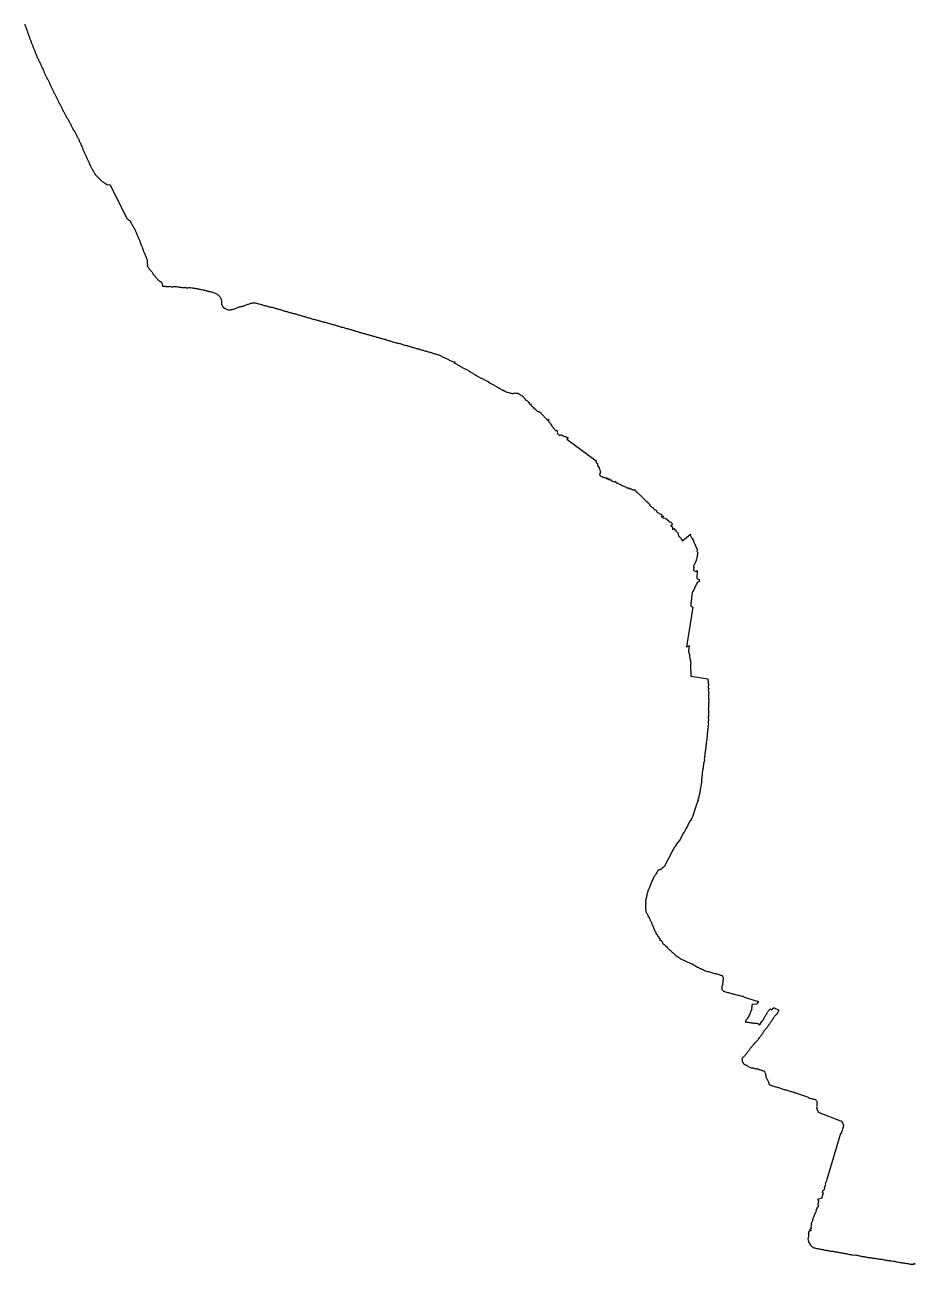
# Model space of a CAD drawing. Extents: x 226235 to 230811, y 317203 to 324386.
# Drawn here: x 229522 to 230811, y 317203 to 318998 of the extents above; entities that cross this region are included whole.
import ezdxf

# ---------------------------------------------------------------- set-up
doc = ezdxf.new("R2010")
doc.units = 0
doc.layers.add('LINE_FEATURE_', color=7, linetype='CONTINUOUS')

msp = doc.modelspace()

# ---------------------------------------------------------------- linework, layer by layer
at = {"layer": 'LINE_FEATURE_'}
msp.add_lwpolyline([(229521.559122, 318999.224014), (229521.824178, 318998.174258), (229522.103567, 318997.164159), (229522.602459, 318996.100656), (229523.108802, 318995.039755), (229523.450995, 318993.988427), (229523.731433, 318992.997049), (229524.134859, 318991.924078), (229524.489426, 318990.823394), (229525.017899, 318989.739163), (229525.357847, 318988.699032), (229525.621622, 318987.610916), (229525.943511, 318986.513715), (229526.336938, 318985.405139), (229526.840362, 318984.40795), (229527.155835, 318983.382538), (229527.395044, 318982.28324), (229527.68031, 318981.210844), (229528.165004, 318980.115624), (229528.580528, 318979.082327), (229528.994195, 318978.091619), (229529.372568, 318977.035166), (229529.758495, 318975.938553), (229530.232452, 318974.907088), (229530.618373, 318973.803531), (229530.958673, 318972.827579), (229531.389728, 318971.872349), (229531.828233, 318970.837475), (229532.308641, 318969.782328), (229532.63007, 318968.757641), (229533.002309, 318967.740643), (229533.353818, 318966.707894), (229533.727369, 318965.64113), (229534.20866, 318964.670879), (229534.573525, 318963.589997), (229534.976805, 318962.515584), (229535.376316, 318961.500207), (229535.89135, 318960.48959), (229536.266686, 318959.502086), (229536.65705, 318958.401652), (229536.978285, 318957.280782), (229537.334199, 318956.188055), (229537.871338, 318955.128551), (229538.415129, 318954.106468), (229538.787319, 318953.051169), (229539.078393, 318952.01287), (229539.533977, 318950.986211), (229540.115433, 318949.978115), (229540.800142, 318948.93091), (229541.257964, 318947.88178), (229541.518544, 318946.960559), (229541.939378, 318946.043022), (229542.495863, 318945.179752), (229543.091413, 318944.114238), (229543.440673, 318943.29385), (229543.773869, 318942.563599), (229544.089106, 318941.70272), (229544.58834, 318940.85529), (229544.942622, 318940.0789), (229545.255519, 318939.293061), (229545.649294, 318938.547798), (229545.967539, 318937.827259), (229546.257775, 318936.935816), (229546.865558, 318936.084047), (229547.46984, 318935.211581), (229547.818014, 318934.382006), (229547.96674, 318933.536992), (229548.353498, 318932.747178), (229548.819738, 318931.987438), (229549.104475, 318931.120418), (229549.419132, 318930.175219), (229549.802297, 318929.211209), (229550.318759, 318928.340402), (229550.661138, 318927.456815), (229550.833044, 318926.593429), (229551.207514, 318925.704878), (229551.622724, 318924.949092), (229551.937783, 318924.098674), (229552.37702, 318923.265397), (229552.93517, 318922.440809), (229553.344805, 318921.559718), (229553.693891, 318920.635629), (229554.196929, 318919.800936), (229554.771303, 318919.004585), (229555.340875, 318918.10924), (229555.805808, 318917.162198), (229556.194559, 318916.192587), (229556.730068, 318915.352748), (229557.197428, 318914.417061), (229557.550434, 318913.442811), (229558.003103, 318912.538292), (229558.511936, 318911.558644), (229558.867269, 318910.621193), (229559.319446, 318909.627233), (229559.728889, 318908.660515), (229560.339659, 318907.697694), (229560.793656, 318906.783054), (229561.197478, 318905.780184), (229561.618805, 318904.793346), (229562.051832, 318903.899747), (229562.595275, 318902.932357), (229563.002361, 318901.944295), (229563.360517, 318900.907461), (229563.819196, 318899.884343), (229564.42172, 318898.900778), (229565.040033, 318897.974436), (229565.584329, 318896.996832), (229565.991046, 318895.946894), (229566.530293, 318894.967342), (229567.152736, 318894.062372), (229567.646869, 318893.073501), (229568.077039, 318892.028782), (229568.446334, 318890.978864), (229568.936339, 318889.936528), (229569.524794, 318889.020133), (229570.081082, 318888.002338), (229570.447181, 318886.969779), (229570.911597, 318885.909966), (229571.496265, 318884.926259), (229572.073795, 318883.968696), (229572.596593, 318882.955512), (229572.970871, 318881.800456), (229573.529674, 318880.773289), (229574.108836, 318879.761751), (229574.695107, 318878.716683), (229575.153566, 318877.701212), (229575.639213, 318876.644272), (229576.117388, 318875.541234), (229576.701866, 318874.429563), (229577.332981, 318873.393431), (229577.914303, 318872.402612), (229578.384958, 318871.398582), (229578.903971, 318870.365474), (229579.535222, 318869.345774), (229580.182423, 318868.348998), (229580.731374, 318867.323471), (229581.184297, 318866.278661), (229581.569939, 318865.12806), (229582.161721, 318864.03333), (229582.917055, 318863.036097), (229583.652009, 318862.019252), (229584.217918, 318861.005217), (229584.803061, 318859.965648), (229585.394711, 318858.869746), (229585.959052, 318857.714492), (229586.521992, 318856.699747), (229587.236794, 318855.736726), (229587.730751, 318854.725944), (229588.119877, 318853.690678), (229588.485681, 318852.652804), (229589.015856, 318851.59786), (229589.619146, 318850.553322), (229590.221495, 318849.538804), (229590.791045, 318848.529097), (229591.305329, 318847.473304), (229591.801847, 318846.43149), (229592.507426, 318845.441684), (229593.246432, 318844.505385), (229593.790217, 318843.52487), (229594.347902, 318842.466644), (229594.809284, 318841.413832), (229595.253434, 318840.315985), (229595.799185, 318839.325752), (229596.363251, 318838.300746), (229596.832571, 318837.173355), (229597.409605, 318836.075505), (229598.028392, 318835.079368), (229598.627943, 318834.06599), (229599.24372, 318833.067617), (229599.820615, 318832.124722), (229600.186407, 318831.039897), (229600.425882, 318829.996481), (229600.831157, 318828.807588), (229601.518911, 318827.779618), (229602.16995, 318826.635088), (229602.637951, 318825.583634), (229602.977552, 318824.391291), (229603.411331, 318823.268727), (229603.94723, 318822.112483), (229604.51193, 318821.043547), (229605.029811, 318819.943902), (229605.596918, 318818.845906), (229605.78425, 318817.935483), (229606.176334, 318816.858568), (229606.604709, 318815.774996), (229607.124915, 318814.750494), (229607.605293, 318813.649221), (229607.927238, 318812.546603), (229608.408367, 318811.498598), (229609.007631, 318810.515607), (229609.540216, 318809.490981), (229610.028602, 318808.468097), (229610.497614, 318807.456532), (229610.994582, 318806.375693), (229611.403923, 318805.293247), (229611.896846, 318804.272778), (229612.374896, 318803.267277), (229612.809033, 318802.231924), (229613.420929, 318801.266959), (229614.043141, 318800.292581), (229614.387598, 318799.314616), (229614.539751, 318798.338978), (229614.778701, 318797.369891), (229615.171016, 318796.55017), (229615.528987, 318795.970765), (229615.668971, 318795.609239), (229616.20675, 318795.294783), (229616.382745, 318794.539709), (229616.555821, 318793.946109), (229616.879092, 318793.3159), (229617.282422, 318792.541074), (229617.797955, 318791.77592), (229618.296394, 318791.082178), (229618.718608, 318790.207912), (229619.03556, 318789.358022), (229619.445667, 318788.616438), (229619.793811, 318787.969402), (229620.161304, 318787.237285), (229620.710318, 318786.589718), (229621.21037, 318785.845649), (229621.514132, 318785.013012), (229621.945581, 318784.219112), (229622.457078, 318783.447742), (229622.65789, 318782.800463), (229623.002876, 318782.149825), (229623.445881, 318781.719094), (229623.703684, 318781.188317), (229624.059637, 318780.796684), (229624.466706, 318780.315926), (229631.0606, 318773.601168), (229631.696011, 318773.09401), (229632.339001, 318772.620088), (229632.999563, 318772.048725), (229633.784766, 318771.474828), (229634.621796, 318770.856942), (229635.299837, 318770.239788), (229635.92029, 318769.708625), (229636.729565, 318769.211391), (229637.595813, 318768.730994), (229638.40143, 318768.224483), (229639.130447, 318767.700462), (229639.821444, 318767.255515), (229640.597148, 318766.897827), (229641.093309, 318766.487245), (229644.797937, 318766.945878), (229669.995078, 318717.234893), (229670.868138, 318716.533263), (229671.589573, 318715.878601), (229672.411513, 318715.156238), (229674.035264, 318714.283862), (229674.532146, 318713.288614), (229674.791952, 318712.312744), (229675.378754, 318711.364512), (229675.720945, 318710.458373), (229676.481748, 318709.381357), (229677.074691, 318708.343373), (229677.655601, 318707.301117), (229678.478233, 318706.213323), (229679.083226, 318705.177811), (229679.715981, 318704.045145), (229680.268979, 318702.891481), (229680.719978, 318701.704415), (229681.217918, 318700.607936), (229681.762364, 318699.473393), (229682.319916, 318698.375119), (229682.858646, 318697.309505), (229683.325664, 318696.216477), (229683.685422, 318694.990555), (229684.098275, 318693.77298), (229684.598845, 318692.614338), (229685.132296, 318691.473176), (229685.676064, 318690.323927), (229686.25042, 318689.11657), (229686.809821, 318687.973607), (229687.449513, 318686.867635), (229687.931722, 318685.722119), (229688.31028, 318684.532457), (229688.731874, 318683.363689), (229689.334121, 318682.218344), (229689.312459, 318680.872379), (229690.244632, 318679.912884), (229690.27279, 318678.471343), (229691.075969, 318677.490137), (229691.618912, 318676.37852), (229691.923647, 318675.137775), (229692.248683, 318673.904288), (229692.802786, 318672.800832), (229692.925461, 318671.424592), (229693.457302, 318670.266865), (229694.043276, 318669.18053), (229694.607396, 318668.017142), (229695.255691, 318666.937928), (229695.601741, 318665.788236), (229695.988069, 318664.570816), (229696.367773, 318663.408092), (229696.836346, 318662.239909), (229697.375286, 318661.081833), (229697.809892, 318659.913387), (229698.201479, 318658.822021), (229698.614682, 318657.714931), (229698.985359, 318656.747343), (229699.221799, 318655.745975), (229698.861591, 318654.857127), (229698.535876, 318654.044012), (229698.722914, 318652.811249), (229698.897198, 318652.042871), (229699.223804, 318651.008026), (229699.190707, 318650.002346), (229698.820326, 318648.892448), (229699.289459, 318647.954159), (229700.01719, 318647.195771), (229700.571602, 318646.350474), (229701.154916, 318645.396883), (229701.762811, 318644.504893), (229702.623113, 318644.015959), (229703.318696, 318643.37837), (229703.607428, 318642.508745), (229704.178191, 318641.692619), (229704.810625, 318641.035674), (229705.728027, 318640.467262), (229706.187436, 318639.73503), (229706.475106, 318638.97811), (229706.758411, 318638.34599), (229706.752562, 318637.727236), (229707.386219, 318637.158013), (229707.936551, 318636.612741), (229708.427751, 318635.80238), (229709.000346, 318635.06498), (229709.670904, 318634.490262), (229710.203502, 318633.839339), (229710.735246, 318633.209139), (229711.377456, 318632.626057), (229711.927249, 318631.798385), (229712.501186, 318631.053461), (229713.282601, 318630.528223), (229713.889527, 318629.810683), (229714.381427, 318629.052908), (229715.181195, 318628.4498), (229715.834882, 318627.983404), (229716.337409, 318627.44019), (229716.830902, 318627.004246), (229717.078188, 318626.858128), (229717.510216, 318626.470519), (229718.10601, 318626.426926), (229718.34712, 318625.951199), (229718.790643, 318625.818641), (229718.815613, 318625.783812), (229719.183992, 318625.409651), (229719.679116, 318625.094665), (229719.731074, 318624.851952), (229719.792165, 318624.891069), (229719.779047, 318624.91307), (229719.798486, 318624.918606), (229719.924542, 318624.933456), (229719.854912, 318624.914642), (229719.922924, 318624.929013), (229719.857983, 318625.009751), (229719.871833, 318625.010252), (229720.908072, 318619.6167), (229721.705965, 318619.414014), (229722.647469, 318619.588119), (229723.645992, 318619.727537), (229724.620149, 318619.486811), (229725.584874, 318619.099981), (229726.550152, 318619.151092), (229727.606414, 318619.433394), (229728.548931, 318619.071834), (229729.491374, 318619.136567), (229730.462251, 318619.219503), (229731.478751, 318619.505284), (229732.507631, 318619.256595), (229733.492944, 318618.893061), (229734.568771, 318618.790295), (229735.59622, 318618.666751), (229736.475037, 318618.933676), (229737.39944, 318619.093095), (229737.966587, 318618.971398), (229738.725696, 318619.201142), (229739.668946, 318619.331351), (229740.719201, 318619.124479), (229741.620683, 318618.70693), (229742.737356, 318619.158921), (229743.814543, 318618.792745), (229744.690693, 318618.221722), (229745.773907, 318618.174071), (229746.863526, 318618.064503), (229747.956134, 318618.049127), (229749.070278, 318617.988469), (229750.153938, 318617.759917), (229751.185697, 318617.686243), (229752.223082, 318617.72154), (229753.295257, 318617.841276), (229754.471661, 318618.011492), (229755.529644, 318617.343811), (229756.653135, 318617.322731), (229757.824101, 318617.398673), (229759.028753, 318617.607949), (229760.223327, 318617.530285), (229761.169472, 318617.073808), (229762.401565, 318617.638617), (229763.650018, 318617.276615), (229764.715338, 318617.154292), (229765.81455, 318616.903668), (229766.915808, 318616.675846), (229768.099507, 318616.988221), (229769.177027, 318616.460355), (229770.312152, 318616.294046), (229771.421526, 318616.393394), (229772.448293, 318615.765794), (229773.429042, 318615.289371), (229774.511707, 318615.291042), (229775.637501, 318615.163864), (229776.613549, 318614.650696), (229777.650596, 318614.570409), (229778.775105, 318614.671496), (229779.877132, 318614.242576), (229780.809681, 318613.754618), (229781.921007, 318613.883143), (229783.068017, 318613.571274), (229784.211732, 318613.442056), (229785.28618, 318612.957132), (229786.368182, 318612.605454), (229787.471761, 318612.394578), (229788.529417, 318612.045976), (229789.703137, 318611.7653), (229790.914242, 318611.48938), (229792.103306, 318611.306922), (229793.321869, 318611.056026), (229794.481443, 318610.54622), (229795.744952, 318610.201645), (229797.01622, 318609.690857), (229798.152228, 318609.113642), (229799.226688, 318608.48897), (229800.312342, 318607.870003), (229801.221102, 318607.017946), (229802.191807, 318606.523837), (229802.9936, 318605.620994), (229803.729792, 318604.730363), (229804.384638, 318603.750257), (229804.998645, 318602.708722), (229805.486615, 318601.629), (229805.896841, 318600.542854), (229806.308822, 318599.421693), (229806.517487, 318598.29639), (229806.615097, 318597.115162), (229806.516616, 318595.915587), (229806.373444, 318594.813431), (229806.401921, 318593.661628), (229806.787613, 318592.616011), (229807.42834, 318591.59863), (229808.137041, 318589.656777), (229808.855499, 318588.685348), (229809.38041, 318588.728778), (229810.380406, 318588.197303), (229811.532417, 318587.508815), (229812.630861, 318587.036269), (229813.702656, 318586.513551), (229814.783759, 318585.98537), (229815.877824, 318585.602753), (229817.052352, 318585.382796), (229818.235783, 318585.353672), (229819.375536, 318585.54856), (229820.622479, 318585.800527), (229821.785611, 318586.004179), (229822.96446, 318586.17197), (229824.148752, 318586.55505), (229825.247602, 318587.018398), (229826.386876, 318587.467138), (229827.530668, 318587.863653), (229828.69836, 318588.265093), (229829.872639, 318588.655223), (229830.989933, 318589.175292), (229832.133909, 318589.556392), (229833.276361, 318589.935305), (229834.454667, 318590.158721), (229835.62103, 318590.445308), (229836.802118, 318590.80924), (229837.900494, 318591.1338), (229839.029492, 318591.302609), (229840.174043, 318591.567128), (229841.249189, 318592.02932), (229842.342425, 318592.531796), (229843.420339, 318592.99378), (229844.472281, 318593.366044), (229845.621207, 318593.714675), (229846.750576, 318594.078993), (229847.87994, 318594.44512), (229849.070035, 318594.922016), (229850.228872, 318595.257399), (229851.455974, 318595.463792), (229852.662911, 318595.563199), (229853.926983, 318595.504014), (229855.153903, 318595.326108), (229856.38426, 318595.071083), (229857.569479, 318594.860901), (229858.747818, 318594.591912), (229859.917944, 318594.224304), (229861.055211, 318593.868694), (229862.268928, 318593.555604), (229863.481614, 318593.294713), (229864.669031, 318592.978686), (229865.835543, 318592.662709), (229866.960077, 318592.290325), (229868.118391, 318591.883732), (229869.282711, 318591.508704), (229870.441134, 318591.208611), (229871.628144, 318590.986309), (229872.793793, 318590.747599), (229873.963522, 318590.360993), (229875.174187, 318589.960824), (229876.397544, 318589.699917), (229877.611997, 318589.481202), (229878.723051, 318589.303238), (229879.914637, 318589.017148), (229881.051376, 318588.738833), (229882.268091, 318588.356246), (229883.491479, 318588.045743), (229884.618621, 318587.667923), (229885.783361, 318587.302358), (229886.958873, 318587.01513), (229888.194425, 318586.841699), (229889.431094, 318586.538609), (229890.706665, 318586.106355), (229891.940953, 318585.775692), (229893.16826, 318585.483831), (229894.374457, 318585.109356), (229895.433862, 318584.496332), (229896.544838, 318584.012163), (229897.835348, 318583.59547), (229899.048782, 318583.449413), (229900.255804, 318583.215832), (229901.41409, 318582.868152), (229902.525758, 318582.460828), (229903.713702, 318582.128304), (229904.870404, 318581.748232), (229905.992842, 318581.365307), (229907.149866, 318581.092289), (229908.245283, 318580.771561), (229909.331745, 318580.510436), (229910.470067, 318580.268023), (229911.549493, 318579.967943), (229912.704914, 318579.694261), (229913.858644, 318579.38378), (229915.059828, 318579.021817), (229916.208613, 318578.666373), (229917.40165, 318578.254859), (229918.580401, 318577.967661), (229919.85176, 318577.664881), (229921.103159, 318577.369164), (229922.297233, 318576.911975), (229923.435658, 318576.526819), (229924.597197, 318576.166492), (229925.78594, 318575.92572), (229926.986213, 318575.610486), (229928.131508, 318575.212881), (229929.250499, 318574.871888), (229930.449844, 318574.506426), (229931.620501, 318574.138151), (229932.805503, 318573.834661), (229934.025167, 318573.626587), (229935.206365, 318573.301514), (229936.33706, 318572.88094), (229937.45203, 318572.476189), (229938.632105, 318572.096561), (229939.781824, 318571.676215), (229941.000378, 318571.432736), (229942.227978, 318571.219941), (229943.448727, 318570.986142), (229944.60339, 318570.657698), (229945.732401, 318570.260493), (229946.888109, 318569.874006), (229948.053065, 318569.611907), (229949.262838, 318569.393703), (229950.486171, 318569.082268), (229951.645313, 318568.631669), (229952.821548, 318568.231908), (229954.035378, 318567.819633), (229955.225274, 318567.684841), (229956.464272, 318567.535134), (229957.660975, 318567.173258), (229958.790528, 318566.715363), (229959.963245, 318566.368416), (229961.146757, 318566.114159), (229962.361298, 318565.815064), (229963.497047, 318565.455589), (229964.589061, 318565.035457), (229965.746023, 318564.576976), (229966.977845, 318564.191922), (229968.198376, 318563.923601), (229969.420907, 318563.785812), (229970.637348, 318563.580335), (229971.81927, 318563.181396), (229972.9397, 318562.752932), (229974.116047, 318562.401262), (229975.315562, 318562.050054), (229976.459891, 318561.758712), (229977.633781, 318561.414378), (229978.776465, 318560.963771), (229979.920987, 318560.492604), (229981.128441, 318560.234892), (229982.340668, 318560.059274), (229983.518773, 318559.728631), (229984.681714, 318559.415579), (229985.808251, 318559.030616), (229986.90489, 318558.560575), (229988.085818, 318558.30437), (229989.327899, 318558.205559), (229990.549143, 318557.956498), (229991.768966, 318557.601626), (229992.880463, 318557.119115), (229994.054152, 318556.658748), (229995.272753, 318556.313323), (229996.505846, 318556.017013), (229997.657297, 318555.677235), (229998.808314, 318555.321429), (229999.923615, 318554.866521), (230001.017723, 318554.413433), (230002.182263, 318554.053308), (230003.391828, 318553.876745), (230004.606556, 318553.616255), (230005.784426, 318553.190015), (230006.94109, 318552.777673), (230008.191859, 318552.461722), (230009.424041, 318552.106792), (230010.606505, 318551.801092), (230011.805469, 318551.544033), (230012.979053, 318551.17617), (230014.146278, 318550.834028), (230015.306322, 318550.428514), (230016.546938, 318550.050594), (230017.768268, 318549.785145), (230018.928864, 318549.483639), (230020.098021, 318549.139326), (230021.306248, 318548.794819), (230022.550606, 318548.409392), (230023.799237, 318548.037913), (230025.009402, 318547.720088), (230026.244821, 318547.444061), (230027.454638, 318547.163362), (230028.632516, 318546.760447), (230029.76082, 318546.287072), (230030.975059, 318545.861708), (230032.215979, 318545.569114), (230033.463728, 318545.251554), (230034.674442, 318544.875797), (230035.860331, 318544.467108), (230037.048856, 318544.12971), (230038.277664, 318543.865285), (230039.571092, 318543.589717), (230040.746598, 318543.246117), (230041.97307, 318542.960055), (230043.228849, 318542.669307), (230044.456081, 318542.108245), (230045.680803, 318541.701248), (230046.936386, 318541.390068), (230048.165269, 318541.040009), (230049.383, 318540.709999), (230050.577218, 318540.321379), (230051.738721, 318539.963521), (230052.92544, 318539.55682), (230054.11876, 318539.11539), (230055.387633, 318538.76381), (230056.674546, 318538.482322), (230057.940443, 318538.193142), (230059.150114, 318537.817988), (230060.320179, 318537.445343), (230061.599553, 318537.164286), (230062.847591, 318536.863926), (230064.097614, 318536.587872), (230065.335505, 318536.412728), (230066.573198, 318536.040108), (230067.789004, 318535.660401), (230068.9945, 318535.238205), (230070.172504, 318534.783621), (230071.393511, 318534.405437), (230072.630304, 318534.13606), (230073.8608, 318533.849036), (230075.060714, 318533.553106), (230076.332404, 318533.192092), (230077.503702, 318532.727422), (230078.683374, 318532.319041), (230079.898123, 318532.030795), (230081.109331, 318531.65871), (230082.310898, 318531.293929), (230083.560543, 318530.982102), (230084.768386, 318530.624823), (230085.956995, 318530.207635), (230087.203848, 318529.733849), (230088.410824, 318529.46841), (230089.637939, 318529.373802), (230090.880072, 318529.100112), (230092.048426, 318528.658635), (230093.247331, 318528.234266), (230094.545413, 318527.835635), (230095.761376, 318527.449752), (230096.990679, 318527.116741), (230098.287535, 318526.808432), (230099.530515, 318526.415532), (230100.72311, 318525.957236), (230101.936681, 318525.576996), (230103.196413, 318525.339629), (230104.389294, 318525.125726), (230105.550867, 318524.722358), (230106.695747, 318524.320154), (230107.877498, 318523.965653), (230109.090551, 318523.651976), (230110.301675, 318523.337555), (230111.484322, 318522.968791), (230112.691355, 318522.619017), (230113.892758, 318522.288141), (230115.063936, 318521.860466), (230116.241744, 318521.410049), (230117.443146, 318521.046052), (230118.635465, 318520.765879), (230119.842747, 318520.474062), (230121.001219, 318520.033624), (230122.133653, 318519.572844), (230123.248458, 318519.095667), (230124.299201, 318518.525229), (230125.347357, 318517.965576), (230126.527499, 318517.513251), (230127.701485, 318517.04939), (230128.829473, 318516.546833), (230129.930948, 318515.994764), (230131.021109, 318515.392012), (230132.062852, 318514.907137), (230133.200269, 318514.434674), (230134.263078, 318513.853952), (230135.286003, 318513.215451), (230136.34739, 318512.565814), (230137.524544, 318512.018261), (230138.717944, 318511.54055), (230139.895148, 318511.050367), (230141.006332, 318510.476982), (230142.05658, 318509.849142), (230144.538177, 318510.157901), (230144.000524, 318508.256009), (230145.08214, 318507.657298), (230146.240962, 318507.122006), (230147.315504, 318506.491013), (230148.393378, 318505.782638), (230149.474866, 318505.172592), (230150.414561, 318504.582127), (230151.390701, 318503.982634), (230152.389226, 318503.366885), (230153.582242, 318502.763605), (230154.70327, 318502.128161), (230155.781217, 318501.47844), (230156.805296, 318500.937997), (230158.045203, 318500.463229), (230159.202386, 318500.045829), (230160.347238, 318499.590412), (230161.419786, 318498.992607), (230162.444146, 318498.338008), (230163.507709, 318497.667346), (230164.616432, 318497.024655), (230165.901347, 318496.087095), (230167.127315, 318495.517424), (230168.149138, 318494.815166), (230169.20923, 318494.139423), (230170.303643, 318493.479261), (230171.377227, 318492.849306), (230172.466229, 318492.233539), (230173.475237, 318491.477959), (230174.551314, 318490.852376), (230175.661463, 318490.243295), (230176.61337, 318489.514872), (230177.676808, 318488.892384), (230178.775667, 318488.422823), (230179.87146, 318487.922301), (230180.859623, 318486.986558), (230181.78488, 318486.301038), (230182.768341, 318486.36861), (230183.771075, 318486.033265), (230184.729756, 318485.564712), (230185.608366, 318485.001812), (230186.490527, 318484.456317), (230187.466915, 318483.93147), (230188.545013, 318483.55146), (230189.562236, 318483.176726), (230190.38625, 318482.546991), (230191.127299, 318481.853649), (230192.072481, 318481.235851), (230192.390031, 318481.49708), (230193.474416, 318480.346652), (230194.495436, 318479.939764), (230195.497576, 318479.209133), (230196.484916, 318478.607053), (230197.403626, 318478.127545), (230198.452538, 318477.634958), (230199.489891, 318477.082039), (230200.523737, 318476.545206), (230201.668568, 318476.239441), (230202.735632, 318475.470325), (230203.731119, 318474.80544), (230204.676273, 318474.118603), (230205.55353, 318473.582841), (230206.455107, 318473.181858), (230207.274021, 318472.186234), (230208.228606, 318472.024804), (230209.233954, 318471.789054), (230210.065624, 318470.785869), (230210.925562, 318470.260125), (230211.829963, 318469.979764), (230212.707378, 318469.435738), (230213.403279, 318468.919683), (230214.104213, 318468.657695), (230214.911026, 318469.056622), (230215.112584, 318468.559298), (230214.943567, 318468.319986), (230215.061234, 318468.800848), (230215.091427, 318468.729155), (230215.0377, 318468.741079), (230220.473747, 318465.539082), (230221.457975, 318465.968138), (230222.474162, 318465.531054), (230223.340958, 318465.074787), (230224.220038, 318464.841888), (230225.145708, 318464.83842), (230226.223836, 318464.619783), (230227.294853, 318464.351665), (230228.374463, 318464.013001), (230229.26274, 318464.063514), (230230.288743, 318464.952354), (230231.464019, 318464.74888), (230232.385568, 318464.475917), (230233.493835, 318464.57972), (230234.585078, 318464.430267), (230235.769962, 318464.423249), (230236.816822, 318463.752871), (230237.885439, 318463.4234), (230238.899828, 318462.149014), (230239.964082, 318461.710839), (230241.053469, 318461.421293), (230242.020839, 318460.754889), (230242.891721, 318459.984072), (230243.824734, 318459.503432), (230244.09487, 318458.49948), (230244.780798, 318457.458638), (230245.527713, 318456.88346), (230246.239774, 318456.107421), (230246.884371, 318455.190831), (230247.700522, 318454.497415), (230248.410775, 318453.877729), (230249.368498, 318453.10128), (230250.297427, 318452.448889), (230251.01085, 318451.566311), (230251.806746, 318451.16925), (230252.055405, 318449.640661), (230253.068336, 318448.599937), (230254.228572, 318449.014715), (230254.457851, 318447.539795), (230255.121387, 318446.541579), (230255.836716, 318445.83449), (230256.894383, 318445.328909), (230257.479971, 318444.789443), (230257.790978, 318443.165163), (230259.133495, 318443.249403), (230259.876618, 318442.899697), (230260.331141, 318441.289592), (230261.385712, 318440.794624), (230262.035484, 318440.02489), (230262.858136, 318439.155856), (230263.646486, 318438.398318), (230264.848072, 318437.967541), (230266.14033, 318437.995334), (230267.194464, 318437.365356), (230267.91587, 318437.114535), (230268.530262, 318436.907654), (230268.950316, 318435.923982), (230269.586202, 318434.996258), (230270.289354, 318434.355361), (230270.977775, 318433.599188), (230271.746478, 318432.721377), (230272.418031, 318432.12734), (230273.138704, 318431.284963), (230273.80747, 318430.427836), (230274.674488, 318429.609553), (230275.624817, 318429.049416), (230276.186034, 318428.24151), (230276.861306, 318427.344199), (230277.48192, 318426.344046), (230278.168369, 318425.769555), (230279.736638, 318426.894532), (230279.839508, 318424.505769), (230280.288863, 318423.257225), (230280.944251, 318422.510276), (230281.633957, 318422.084396), (230282.212069, 318421.278386), (230282.956966, 318420.384477), (230283.593535, 318419.007845), (230284.428864, 318418.607588), (230284.962084, 318416.941307), (230285.792658, 318416.098636), (230286.481937, 318415.791582), (230286.948602, 318414.577803), (230287.800652, 318413.913608), (230288.289743, 318412.742984), (230289.042597, 318412.173556), (230289.6369, 318410.988928), (230290.091864, 318410.396057), (230290.883072, 318410.532474), (230291.364922, 318410.406069), (230291.905526, 318410.404216), (230292.301704, 318410.000572), (230292.659566, 318409.154455), (230292.955668, 318408.331047), (230293.127082, 318408.279162), (230292.736417, 318406.968478), (230293.088949, 318406.359051), (230295.202923, 318403.896497), (230296.081891, 318403.885906), (230296.745785, 318403.909037), (230297.687795, 318404.262615), (230298.58021, 318404.176808), (230299.35723, 318403.850357), (230300.037339, 318403.621831), (230300.453921, 318403.167095), (230301.177124, 318402.75851), (230301.999278, 318402.512726), (230302.931471, 318402.055538), (230303.90954, 318401.806188), (230304.977271, 318401.659043), (230305.852443, 318400.703674), (230306.955315, 318400.351655), (230308.210887, 318400.539244), (230306.548788, 318398.013999), (230349.052504, 318366.629674), (230348.887106, 318366.268034), (230349.013571, 318365.193188), (230349.080247, 318364.070178), (230350.038577, 318363.229944), (230350.871716, 318362.580431), (230351.024183, 318361.623544), (230350.931612, 318360.257115), (230351.41984, 318359.02792), (230352.360627, 318358.918237), (230352.488046, 318357.681024), (230353.234708, 318356.844403), (230353.426204, 318356.094928), (230353.763454, 318355.226775), (230353.865337, 318354.466908), (230354.155196, 318353.435951), (230354.62143, 318352.634772), (230354.984149, 318351.813679), (230355.319141, 318350.785829), (230355.026156, 318350.217286), (230355.217397, 318350.268866), (230355.478911, 318350.46816), (230353.611407, 318346.14828), (230354.05488, 318346.421508), (230354.362538, 318345.817463), (230354.796838, 318345.532949), (230355.163462, 318345.067472), (230355.501937, 318344.885934), (230355.715811, 318344.407874), (230356.91821, 318344.1125), (230357.667868, 318343.691996), (230358.446695, 318343.14862), (230359.228998, 318342.682996), (230360.42682, 318343.119111), (230361.359089, 318342.176201), (230362.155009, 318341.736688), (230363.188588, 318342.337801), (230363.798894, 318340.496753), (230365.402189, 318342.061505), (230365.933933, 318339.094302), (230367.365892, 318340.315411), (230368.227028, 318339.117878), (230369.709172, 318339.665265), (230370.560074, 318338.227541), (230371.599609, 318337.72361), (230372.69197, 318336.935188), (230373.908562, 318336.72631), (230375.185749, 318336.374661), (230377.012549, 318337.306153), (230377.2788, 318335.195235), (230378.386751, 318334.332033), (230379.904981, 318334.767702), (230380.804286, 318333.790178), (230381.934345, 318333.407181), (230383.146557, 318332.94537), (230384.418584, 318332.52825), (230385.42585, 318332.003732), (230386.470785, 318331.110416), (230387.681469, 318330.590709), (230388.904907, 318330.081347), (230390.013731, 318329.430079), (230391.268451, 318328.978225), (230392.406347, 318328.687218), (230393.271609, 318327.512666), (230394.798191, 318327.497133), (230395.959152, 318327.291191), (230396.937496, 318326.053606), (230398.597374, 318326.371951), (230399.674895, 318325.966427), (230400.613677, 318324.93164), (230402.04871, 318325.105219), (230403.229022, 318324.178378), (230404.988591, 318324.922295), (230405.570065, 318323.326998), (230406.941412, 318323.122927), (230407.596709, 318322.091659), (230408.048416, 318320.799323), (230409.033733, 318320.083153), (230410.058271, 318319.57338), (230410.889879, 318318.742891), (230411.752068, 318317.951331), (230412.577974, 318317.002143), (230413.54321, 318315.8836), (230414.627306, 318315.58468), (230415.320607, 318314.463487), (230416.152126, 318313.625626), (230416.912229, 318312.430007), (230417.971108, 318311.756069), (230418.665281, 318311.025065), (230419.40158, 318309.970611), (230420.284989, 318309.175165), (230421.116085, 318308.402397), (230421.855024, 318307.227171), (230423.367099, 318307.873716), (230423.815838, 318305.635518), (230424.879822, 318305.002458), (230425.821538, 318304.182158), (230426.802944, 318303.200773), (230426.825404, 318301.978762), (230427.657948, 318301.078157), (230428.651453, 318300.30581), (230429.674341, 318299.473801), (230430.873026, 318298.874604), (230431.693233, 318298.080773), (230432.622764, 318297.276281), (230433.196716, 318296.116617), (230434.680716, 318295.487228), (230435.709922, 318294.940812), (230436.19821, 318293.769843), (230436.988117, 318292.741091), (230438.029208, 318291.985862), (230439.047618, 318291.140477), (230440.228126, 318290.447977), (230441.400815, 318289.742439), (230443.041526, 318289.449975), (230443.595034, 318288.665539), (230444.56872, 318287.719762), (230443.278439, 318285.688431), (230446.813698, 318286.283573), (230445.108004, 318284.290153), (230446.104629, 318283.482249), (230449.161966, 318283.93492), (230449.86696, 318282.828797), (230451.306058, 318282.321305), (230452.119797, 318281.350555), (230455.886004, 318278.236365), (230457.142342, 318277.894561), (230457.721926, 318277.086767), (230458.777049, 318276.335829), (230459.503919, 318275.26857), (230457.190564, 318272.42868), (230458.353963, 318271.677769), (230459.457206, 318271.10423), (230459.61027, 318268.104701), (230459.711995, 318266.513154), (230461.705869, 318268.809932), (230464.39038, 318265.136713), (230466.185608, 318263.40108), (230467.146277, 318262.381841), (230468.412603, 318258.056393), (230469.747961, 318256.668921), (230471.243855, 318255.510897), (230472.002715, 318253.80786), (230472.563209, 318252.494325), (230473.333246, 318250.949988), (230474.028535, 318250.72452), (230485.62874, 318260.275953), (230485.15349, 318258.926682), (230485.727329, 318257.987066), (230486.000434, 318256.801399), (230487.290415, 318254.832786), (230488.294783, 318254.372815), (230488.379908, 318253.428912), (230488.953018, 318252.34905), (230489.793076, 318251.70382), (230490.166706, 318250.755437), (230490.475712, 318249.941321), (230490.090503, 318248.844147), (230490.649517, 318248.735345), (230495.460501, 318238.363967), (230495.426443, 318237.530506), (230494.926199, 318235.949473), (230495.249917, 318234.606024), (230495.507123, 318234.142779), (230495.552176, 318233.034368), (230495.627178, 318231.918134), (230495.595507, 318230.735068), (230495.351953, 318229.618055), (230495.152611, 318228.527991), (230495.047485, 318227.406629), (230494.951656, 318226.26993), (230494.715152, 318225.160328), (230494.265275, 318224.157673), (230493.895666, 318223.054499), (230493.640016, 318222.155466), (230493.217078, 318220.836329), (230492.77972, 318219.840416), (230492.284251, 318218.811132), (230491.809619, 318217.923885), (230491.450471, 318217.454428), (230491.344492, 318216.190986), (230490.675273, 318216.124474), (230490.117595, 318214.011618), (230490.285975, 318211.722766), (230490.502498, 318212.012133), (230490.23987, 318210.859134), (230489.837358, 318209.639403), (230489.84819, 318208.545501), (230490.656633, 318207.662959), (230491.531098, 318207.044987), (230492.53714, 318206.587332), (230493.555157, 318205.945144), (230495.170982, 318207.774964), (230495.100024, 318204.848136), (230495.337282, 318203.915264), (230495.123, 318202.493823), (230495.0672, 318201.345264), (230494.864067, 318200.565447), (230495.00044, 318199.571608), (230494.922785, 318198.330925), (230494.900262, 318197.033873), (230495.0808, 318195.8174), (230497.973906, 318194.522534), (230497.96662, 318193.173947), (230498.115948, 318191.777952), (230495.36822, 318190.186246), (230494.677702, 318188.915035), (230494.161301, 318187.673708), (230493.404296, 318186.365209), (230492.717544, 318185.01818), (230492.044193, 318183.63575), (230491.369566, 318182.23715), (230490.89268, 318180.909502), (230490.209915, 318179.571262), (230489.356873, 318178.121653), (230488.697815, 318176.856954), (230488.163406, 318175.233419), (230487.598908, 318173.614301), (230487.508853, 318172.055017), (230487.316851, 318170.402579), (230487.228684, 318168.917622), (230487.048052, 318167.249558), (230486.843048, 318165.630142), (230486.697926, 318164.02665), (230486.590375, 318162.31309), (230486.307127, 318160.639688), (230486.182683, 318159.158497), (230485.999509, 318157.495583), (230485.89447, 318155.862581), (230488.945084, 318154.568612), (230479.830113, 318097.250177), (230483.757106, 318098.737259), (230483.710336, 318098.532002), (230483.30149, 318098.518424), (230483.943156, 318098.758454), (230483.474842, 318098.271266), (230483.758266, 318098.26677), (230482.795136, 318091.811499), (230482.755708, 318090.812753), (230483.003282, 318089.454909), (230483.129502, 318088.161692), (230483.384608, 318087.363931), (230483.801744, 318086.757207), (230483.74771, 318086.693435), (230483.92464, 318086.429072), (230483.947705, 318085.535657), (230484.030016, 318085.126557), (230484.051274, 318084.460064), (230484.178113, 318083.64603), (230484.324068, 318082.973866), (230484.490442, 318082.719443), (230484.37822, 318082.434807), (230484.402001, 318081.852824), (230484.707067, 318081.340153), (230484.672229, 318080.940731), (230484.864594, 318080.080703), (230485.170196, 318078.661063), (230485.523001, 318077.174339), (230485.725755, 318075.836367), (230485.649845, 318074.701743), (230485.890361, 318073.5376), (230485.853082, 318072.49316), (230485.696299, 318071.477134), (230485.834697, 318070.519041), (230486.258396, 318054.856823), (230510.773636, 318050.526618), (230511.854322, 318040.739494), (230511.232157, 318039.983547), (230511.201001, 318038.337346), (230512.041949, 318037.411811), (230511.901734, 318035.597917), (230511.0588, 318034.122625), (230511.805577, 318032.973603), (230511.803161, 318031.474048), (230511.941375, 318029.994824), (230511.621841, 318028.295328), (230511.574758, 318026.889572), (230511.521426, 318025.387055), (230511.551839, 318023.913095), (230511.665895, 318022.403072), (230512.002642, 318021.033676), (230511.95416, 318019.313891), (230511.763627, 318017.837051), (230511.973589, 318016.438844), (230511.871217, 318014.827473), (230511.621874, 318013.368151), (230511.71999, 318012.01056), (230511.691424, 318010.553044), (230511.878342, 318009.007787), (230511.396785, 318007.229761), (230511.541074, 318005.885655), (230511.837345, 318004.428892), (230511.532453, 318002.775463), (230511.550889, 318001.405104), (230511.677776, 317999.863871), (230511.682427, 317998.394104), (230511.568076, 317996.598605), (230511.305835, 317995.124164), (230511.367384, 317993.678194), (230511.60705, 317992.065725), (230511.538873, 317990.439033), (230511.375343, 317988.945667), (230511.325332, 317987.485007), (230511.214431, 317985.960522), (230511.490749, 317984.310163), (230511.105766, 317982.943471), (230510.811548, 317981.616958), (230511.105954, 317979.897305), (230510.866869, 317978.488193), (230510.572448, 317977.158342), (230510.383307, 317975.813266), (230510.380007, 317974.31553), (230510.237722, 317972.851076), (230509.938125, 317971.5658), (230509.916413, 317970.089684), (230509.809215, 317968.637847), (230509.513789, 317967.187446), (230509.43372, 317965.637791), (230509.247478, 317964.093776), (230509.063636, 317962.619731), (230508.783826, 317961.082955), (230508.483283, 317959.616367), (230508.53746, 317958.043356), (230508.500268, 317956.536594), (230508.284951, 317954.984471), (230507.951719, 317953.507453), (230507.901996, 317951.870407), (230507.735305, 317950.228445), (230507.517065, 317948.740667), (230507.109908, 317947.259645), (230506.802899, 317945.810696), (230506.947913, 317944.053271), (230506.560895, 317942.511919), (230506.296755, 317941.018421), (230506.233953, 317939.366954), (230506.111836, 317937.771696), (230506.042334, 317936.244938), (230505.607959, 317934.906686), (230505.664765, 317933.226473), (230505.69148, 317931.675028), (230505.027422, 317930.503034), (230504.887766, 317928.913294), (230504.619009, 317927.415094), (230504.495113, 317925.685299), (230504.100178, 317924.269419), (230503.793178, 317922.847473), (230503.839252, 317921.112807), (230503.368429, 317919.694587), (230503.048018, 317918.196704), (230502.987375, 317916.562696), (230502.715877, 317914.930162), (230502.671921, 317913.457188), (230502.532469, 317911.972392), (230502.375038, 317910.478397), (230502.169548, 317909.064995), (230501.968551, 317907.705865), (230501.877601, 317906.272392), (230501.714921, 317904.783894), (230501.566045, 317903.342319), (230501.468254, 317901.838087), (230501.326398, 317900.316682), (230500.989978, 317898.979946), (230500.900824, 317897.554017), (230500.784989, 317895.960631), (230500.455933, 317894.572478), (230500.153988, 317893.042122), (230499.896152, 317891.600307), (230499.758692, 317889.964143), (230499.475244, 317888.534374), (230499.215063, 317887.045497), (230498.937479, 317885.490328), (230498.585544, 317883.920575), (230498.235249, 317882.346495), (230497.852884, 317880.827947), (230497.61078, 317879.388408), (230497.170425, 317877.643137), (230496.18759, 317876.183685), (230496.555923, 317875.077334), (230495.928584, 317873.415894), (230495.534095, 317871.993255), (230494.668803, 317870.226094), (230494.417761, 317868.846769), (230493.787468, 317867.269267), (230493.387788, 317865.81253), (230493.026127, 317864.292293), (230492.501381, 317862.870584), (230491.959125, 317861.378642), (230491.461327, 317859.883329), (230491.096236, 317858.312237), (230490.612909, 317856.825992), (230490.136497, 317855.320444), (230489.49626, 317853.892176), (230488.98554, 317852.479644), (230488.389313, 317851.113407), (230487.905788, 317849.589682), (230487.035322, 317848.364293), (230486.344258, 317846.939209), (230485.565776, 317845.526724), (230484.697781, 317844.315648), (230483.916706, 317842.941768), (230483.300033, 317841.559165), (230482.4658, 317839.967324), (230481.699815, 317838.647596), (230481.092763, 317837.250184), (230480.247069, 317835.898272), (230479.483187, 317834.568651), (230478.756614, 317833.218753), (230477.963559, 317831.735337), (230477.358989, 317830.541641), (230476.681605, 317829.235618), (230475.78564, 317828.087666), (230474.979553, 317826.802322), (230474.257054, 317825.481554), (230473.513093, 317824.136066), (230472.835567, 317822.7437), (230472.138584, 317821.329316), (230471.65036, 317819.82443), (230471.057866, 317818.473957), (230470.209812, 317817.285628), (230469.225742, 317816.205438), (230468.273394, 317814.875211), (230467.25853, 317813.691797), (230466.484066, 317812.468355), (230465.512358, 317811.27251), (230464.607009, 317809.978839), (230463.814353, 317808.719779), (230463.070079, 317807.497689), (230462.147611, 317806.258033), (230461.340251, 317804.839984), (230460.609613, 317803.589158), (230447.24753, 317778.570263), (230444.803927, 317776.319833), (230444.330316, 317775.773556), (230443.482849, 317775.080908), (230442.501798, 317774.386938), (230441.788116, 317774.311181), (230441.288217, 317774.071372), (230439.834581, 317773.835975), (230438.713545, 317773.24494), (230438.048024, 317772.324036), (230437.471962, 317771.108125), (230436.714396, 317770.010837), (230436.044227, 317768.820839), (230435.417838, 317767.243391), (230434.49796, 317766.273484), (230433.542883, 317765.299414), (230432.973192, 317763.915776), (230432.151253, 317762.712429), (230431.4311, 317761.474308), (230430.895397, 317760.268781), (230430.414392, 317758.976035), (230429.842527, 317757.707343), (230429.311298, 317756.389213), (230428.691564, 317755.1295), (230428.173086, 317753.834179), (230427.626211, 317752.507443), (230427.079697, 317751.221052), (230426.540594, 317749.919897), (230426.059275, 317748.62363), (230425.620601, 317747.326239), (230425.075029, 317746.088469), (230424.34434, 317744.858413), (230423.959323, 317743.581458), (230423.581836, 317742.326082), (230423.452862, 317741.007344), (230422.948673, 317739.82302), (230422.584562, 317738.761539), (230422.213266, 317737.440268), (230422.012067, 317735.926014), (230421.692488, 317734.247568), (230421.189323, 317733.117833), (230420.914229, 317731.64657), (230420.742297, 317730.200291), (230420.638539, 317728.937231), (230420.603279, 317727.571452), (230420.591922, 317726.173777), (230420.720854, 317724.815127), (230420.346754, 317723.248727), (230420.543103, 317722.093608), (230420.481702, 317720.897063), (230420.607895, 317719.537308), (230420.621182, 317718.19696), (230420.907249, 317716.596715), (230420.779166, 317715.222752), (230420.711947, 317713.787823), (230421.249579, 317712.531841), (230422.017413, 317711.401604), (230422.799748, 317710.450017), (230423.415465, 317709.490347), (230423.772947, 317708.406379), (230424.259005, 317707.60345), (230424.612309, 317707.190732), (230424.510042, 317706.659913), (230424.485163, 317706.234488), (230424.253426, 317706.196301), (230424.462021, 317706.681812), (230424.42025, 317706.61482), (230424.487862, 317706.621013), (230425.607517, 317705.463943), (230425.978664, 317704.373857), (230426.39565, 317703.50164), (230426.763819, 317702.814046), (230426.607024, 317701.802953), (230427.16194, 317700.887647), (230427.812144, 317700.20326), (230428.449621, 317699.267765), (230428.89101, 317698.172325), (230429.144017, 317696.899916), (230429.471949, 317695.78699), (230430.187641, 317695.080403), (230430.629474, 317694.022473), (230431.085095, 317692.923594), (230431.57871, 317691.644822), (230432.202558, 317690.497688), (230432.595809, 317689.13731), (230432.974052, 317687.862566), (230433.314675, 317686.483446), (230434.143315, 317685.273035), (230434.681618, 317683.966209), (230435.408637, 317682.737129), (230436.101769, 317681.428958), (230436.859925, 317680.240115), (230437.752106, 317679.073757), (230438.33369, 317677.780582), (230439.550569, 317676.842829), (230439.562885, 317674.965332), (230441.112322, 317674.357849), (230440.96419, 317672.195829), (230443.053071, 317672.015651), (230443.763913, 317670.794342), (230444.722311, 317669.607347), (230444.942459, 317668.002958), (230446.207178, 317667.00155), (230447.40948, 317665.973601), (230448.590999, 317665.008435), (230449.491188, 317663.961335), (230450.761556, 317662.861282), (230451.588399, 317661.721524), (230452.610611, 317660.681782), (230453.609119, 317659.64585), (230454.922029, 317658.7636), (230456.062598, 317657.773295), (230457.214434, 317656.736713), (230458.330105, 317655.613837), (230459.206115, 317654.531538), (230460.56717, 317653.578931), (230461.742462, 317652.484483), (230462.865926, 317651.447944), (230464.06946, 317650.400052), (230465.297366, 317649.468542), (230466.631316, 317648.54962), (230467.836163, 317647.618738), (230469.442206, 317646.750421), (230470.141846, 317646.112504), (230471.580661, 317644.850828), (230486.1836, 317638.495801), (230488.106234, 317637.725355), (230489.432891, 317636.879318), (230490.678364, 317636.075046), (230491.862647, 317635.287983), (230493.184466, 317634.570391), (230494.391223, 317633.816234), (230495.683033, 317633.143068), (230497.076635, 317632.48569), (230498.21879, 317631.889565), (230499.31555, 317631.221634), (230500.793631, 317630.932565), (230502.008613, 317630.266478), (230503.477828, 317629.68136), (230504.586803, 317628.915512), (230505.962074, 317628.185657), (230507.3933, 317627.735012), (230509.017249, 317627.22537), (230510.277205, 317626.868745), (230511.732782, 317626.873228), (230513.481845, 317626.295921), (230514.643537, 317625.839916), (230516.088324, 317625.419115), (230517.416918, 317624.934987), (230518.77916, 317624.474656), (230520.273405, 317624.045005), (230521.713368, 317623.747727), (230523.084799, 317623.453602), (230524.242544, 317623.143789), (230525.683808, 317622.766989), (230526.841068, 317622.478448), (230528.221801, 317622.113257), (230529.174997, 317621.557642), (230529.86547, 317621.254259), (230530.845058, 317621.125266), (230531.446426, 317620.780427), (230531.919147, 317620.60445), (230532.449591, 317617.941011), (230533.080254, 317617.380147), (230533.218903, 317616.647199), (230533.12762, 317615.919374), (230532.95689, 317615.291515), (230532.90574, 317614.713532), (230532.666531, 317614.363501), (230532.643121, 317613.900619), (230532.379101, 317613.497493), (230532.377283, 317613.210801), (230532.663227, 317612.754048), (230532.270458, 317612.123966), (230532.368292, 317611.426362), (230532.228842, 317610.58763), (230532.015924, 317609.911693), (230531.968594, 317609.222771), (230531.880655, 317608.504964), (230531.7925, 317607.63646), (230531.39837, 317606.920379), (230531.360055, 317606.133596), (230531.19039, 317605.051369), (230530.905841, 317603.917557), (230530.935698, 317602.642552), (230531.092853, 317601.43634), (230531.467203, 317600.178304), (230532.374792, 317599.15294), (230533.590763, 317598.334102), (230534.826338, 317597.703615), (230536.251287, 317597.145093), (230537.750466, 317596.72375), (230539.215332, 317596.395639), (230540.57624, 317596.102861), (230541.966436, 317595.697857), (230543.665322, 317595.297897), (230544.852516, 317594.833299), (230546.596902, 317594.528436), (230547.870063, 317594.156601), (230549.407399, 317593.908142), (230550.982817, 317593.580039), (230552.549898, 317593.119935), (230554.037003, 317592.673193), (230555.786702, 317592.368291), (230556.969088, 317591.915749), (230558.613564, 317591.452018), (230560.422058, 317591.152189), (230561.872927, 317590.800241), (230563.36226, 317589.694362), (230584.001416, 317583.05913), (230583.453177, 317582.583986), (230582.148766, 317580.509168), (230581.898114, 317579.187683), (230574.744346, 317578.808634), (230574.477704, 317577.454571), (230574.477641, 317576.118015), (230574.511593, 317574.811752), (230573.990706, 317573.492994), (230574.391514, 317571.873872), (230573.697408, 317570.612721), (230573.106387, 317569.360636), (230572.697415, 317568.023768), (230572.171896, 317566.603532), (230571.645135, 317565.289151), (230571.060363, 317564.024804), (230570.443274, 317562.753766), (230569.482834, 317561.637876), (230568.93543, 317560.392228), (230568.281419, 317559.231058), (230567.461115, 317558.162121), (230566.857162, 317557.221744), (230566.380908, 317556.489478), (230565.738063, 317555.204948), (230564.804392, 317553.831193), (230565.741895, 317553.618459), (230566.95636, 317553.427612), (230568.207964, 317553.206452), (230569.291968, 317553.176511), (230570.469958, 317553.025668), (230571.380111, 317552.888327), (230572.240996, 317553.050285), (230573.535291, 317552.373847), (230574.412738, 317552.320997), (230574.911918, 317552.765068), (230575.315828, 317552.738118), (230575.938993, 317551.835664), (230576.700889, 317551.786624), (230577.722533, 317551.474378), (230578.091319, 317552.289737), (230579.185794, 317552.032625), (230580.23127, 317551.954199), (230581.116427, 317551.76784), (230582.043382, 317551.436736), (230582.953416, 317551.162864), (230583.765919, 317551.006643), (230584.352066, 317550.556445), (230585.603855, 317549.0195), (230588.690979, 317554.228498), (230589.23978, 317554.643514), (230589.583128, 317555.226596), (230590.102002, 317555.741198), (230590.665891, 317556.468264), (230591.163109, 317557.396412), (230591.680026, 317558.375139), (230592.168834, 317559.39094), (230592.684278, 317560.590001), (230593.365844, 317561.669889), (230594.043761, 317562.683743), (230594.721311, 317563.650432), (230595.388531, 317564.613532), (230596.110287, 317565.622663), (230596.741804, 317566.645378), (230597.319961, 317567.795058), (230597.911125, 317568.961581), (230598.670889, 317569.926541), (230599.29314, 317570.884041), (230599.868523, 317571.736241), (230600.319983, 317572.447412), (230600.491001, 317572.84757), (230603.237491, 317571.031176), (230603.627474, 317571.502846), (230603.994099, 317571.762656), (230604.194581, 317571.985141), (230604.524098, 317572.690366), (230604.777767, 317573.016813), (230605.074167, 317573.496931), (230605.721465, 317573.702306), (230606.462039, 317573.866451), (230607.251836, 317573.857108), (230607.596648, 317573.57293), (230608.034565, 317573.512518), (230608.324018, 317573.343526), (230608.57846, 317573.073134), (230613.140487, 317571.268121), (230612.968361, 317571.210669), (230612.861392, 317571.047274), (230613.10705, 317570.967202), (230613.04641, 317570.757939), (230612.810948, 317570.804022), (230613.215751, 317569.604602), (230612.963277, 317569.02936), (230612.468368, 317568.589665), (230612.233331, 317567.913735), (230611.791102, 317567.225788), (230611.362963, 317566.42725), (230610.917434, 317565.598139), (230610.357853, 317564.835485), (230609.653266, 317564.141127), (230608.938196, 317563.663837), (230608.246989, 317563.091624), (230607.608585, 317562.567522), (230607.225801, 317561.739774), (230606.896115, 317560.912916), (230606.454204, 317560.24173), (230605.957834, 317559.57053), (230605.662492, 317558.875153), (230605.059926, 317558.142365), (230604.570298, 317557.391864), (230604.124368, 317556.555156), (230603.488675, 317555.894023), (230602.794143, 317555.356248), (230602.462042, 317554.523823), (230601.990121, 317553.671012), (230601.402079, 317552.947177), (230600.797095, 317552.146015), (230600.408061, 317551.315076), (230599.845202, 317550.617398), (230599.243177, 317549.845931), (230598.747733, 317548.904984), (230598.211333, 317548.064288), (230597.57677, 317547.278385), (230597.041838, 317546.447504), (230596.500934, 317545.574202), (230595.835232, 317544.817979), (230595.162481, 317544.081054), (230594.504206, 317543.415368), (230593.930042, 317542.618074), (230593.309444, 317541.820515), (230592.599307, 317541.073567), (230591.965241, 317540.20332), (230591.471433, 317539.334202), (230591.014323, 317538.457687), (230590.211812, 317537.635464), (230589.724261, 317536.596888), (230589.185461, 317535.708489), (230588.533552, 317534.787057), (230587.756011, 317533.981199), (230587.011665, 317533.121475), (230586.350446, 317532.160834), (230585.729707, 317531.087158), (230584.955453, 317530.266494), (230584.242822, 317529.41336), (230583.611867, 317528.398066), (230583.095494, 317527.402832), (230582.429903, 317526.573529), (230581.659378, 317526.013268), (230580.816297, 317525.232703), (230580.126541, 317524.529191), (230579.412637, 317523.727808), (230578.681755, 317522.982982), (230577.987344, 317522.168261), (230577.350539, 317521.15241), (230576.705824, 317520.493874), (230575.947766, 317519.920844), (230575.249994, 317519.071518), (230574.662655, 317518.21556), (230573.96841, 317517.275741), (230573.190752, 317516.428217), (230572.405516, 317515.574784), (230571.77215, 317514.631728), (230571.150602, 317513.530394), (230570.412061, 317512.599825), (230569.633166, 317511.647721), (230568.87714, 317510.683373), (230568.211607, 317509.694986), (230567.567674, 317508.641947), (230566.841091, 317507.695891), (230566.060935, 317506.759654), (230565.231507, 317505.874321), (230564.531638, 317504.928284), (230563.822083, 317504.118994), (230563.046163, 317503.392474), (230562.260394, 317502.775188), (230561.591545, 317502.098741), (230561.039579, 317501.254469), (230560.558162, 317500.472505), (230560.147204, 317500.151541), (230560.596844, 317497.890929), (230560.539603, 317497.147663), (230560.831632, 317496.265127), (230561.139085, 317495.393272), (230561.371944, 317494.821584), (230561.726491, 317494.403313), (230561.981416, 317494.005262), (230562.225037, 317493.573432), (230562.250196, 317493.314929), (230562.790245, 317493.137269), (230562.95154, 317492.544045), (230563.879363, 317492.17565), (230564.878878, 317491.839838), (230565.906774, 317491.284534), (230567.052637, 317490.662862), (230568.091493, 317489.925079), (230569.095102, 317489.275843), (230570.218844, 317488.655307), (230571.413539, 317487.874271), (230572.404648, 317487.560502), (230573.490533, 317487.312955), (230574.30699, 317487.132078), (230574.673465, 317487.390599), (230575.22677, 317487.378614), (230575.743273, 317487.076658), (230576.328952, 317487.260341), (230577.195595, 317486.872443), (230578.074651, 317486.351749), (230579.127969, 317485.968774), (230580.1227, 317485.757782), (230581.208553, 317485.656038), (230582.059874, 317486.220252), (230583.388492, 317485.149134), (230584.517391, 317484.934361), (230585.6854, 317484.655714), (230586.814954, 317484.232428), (230587.838808, 317483.873652), (230588.931531, 317483.479023), (230590.099408, 317483.14621), (230591.326422, 317482.705453), (230592.35851, 317482.4551), (230592.990964, 317482.004206), (230593.161968, 317481.418277), (230593.389234, 317480.573771), (230593.584178, 317479.478057), (230594.304505, 317478.393751), (230594.445872, 317477.42537), (230594.61457, 317476.316273), (230594.773511, 317475.068657), (230595.002912, 317473.815487), (230595.397084, 317472.645381), (230595.954022, 317471.609282), (230596.639015, 317470.548489), (230597.285296, 317469.488247), (230597.743615, 317468.537469), (230598.187723, 317467.302803), (230598.356136, 317466.201162), (230598.835168, 317464.910381), (230598.808873, 317463.89089), (230599.439541, 317463.110858), (230600.400821, 317462.492515), (230601.548677, 317461.860994), (230602.677712, 317461.402736), (230603.808742, 317461.158053), (230604.957261, 317460.847556), (230606.119537, 317460.561339), (230607.403114, 317460.022746), (230608.55088, 317459.726196), (230609.689567, 317459.416864), (230610.922836, 317459.255039), (230612.035921, 317458.877807), (230613.377084, 317458.689014), (230614.660125, 317458.275968), (230615.872217, 317457.724018), (230617.126394, 317457.203562), (230618.330304, 317456.753191), (230619.473666, 317456.167045), (230620.657062, 317455.887194), (230621.923207, 317455.893944), (230623.252811, 317455.473508), (230624.55421, 317455.054754), (230625.816726, 317454.550256), (230627.119343, 317454.20272), (230628.481648, 317453.862278), (230629.730964, 317453.556554), (230631.095294, 317453.098122), (230632.424871, 317452.692307), (230633.71162, 317452.454332), (230634.750616, 317452.098787), (230635.949174, 317451.721093), (230637.348927, 317451.101486), (230638.429689, 317450.702903), (230639.715718, 317450.317322), (230640.868188, 317450.070219), (230641.892833, 317449.648827), (230655.164377, 317444.913367), (230655.917662, 317444.422703), (230656.697397, 317443.927703), (230657.71826, 317443.439913), (230660.182406, 317442.877156), (230661.268624, 317442.684471), (230662.432976, 317442.218056), (230663.608375, 317441.915904), (230664.853782, 317441.520565), (230665.922858, 317441.343382), (230666.980086, 317440.619272), (230667.668509, 317439.952355), (230668.070511, 317439.259809), (230668.545896, 317438.515301), (230668.762452, 317437.632116), (230668.874204, 317436.692336), (230668.831989, 317435.763265), (230668.734887, 317434.849264), (230668.788326, 317434.011816), (230668.738842, 317433.178729), (230668.722502, 317432.274408), (230668.396558, 317431.506537), (230668.267298, 317430.634493), (230668.452565, 317429.718778), (230668.664041, 317429.134116), (230668.525084, 317428.588795), (230668.314117, 317427.216294), (230668.742147, 317427.605747), (230668.924032, 317426.880187), (230669.000459, 317426.15418), (230669.209701, 317424.641952), (230669.497675, 317425.186222), (230669.818157, 317424.565966), (230670.318477, 317424.049456), (230670.400024, 317422.801296), (230702.936625, 317410.580022), (230703.720643, 317410.212726), (230704.405714, 317410.07996), (230707.266123, 317404.726779), (230707.343719, 317403.874438), (230707.079138, 317403.038679), (230706.81257, 317402.096617), (230706.471726, 317401.121719), (230706.131587, 317399.959385), (230705.891967, 317398.873735), (230705.492203, 317397.920469), (230705.220418, 317396.953884), (230705.209313, 317395.78652), (230704.836134, 317394.755053), (230704.387622, 317393.78143), (230704.138816, 317392.571829), (230702.782099, 317391.882823), (230682.918, 317325.302263), (230682.528181, 317324.485897), (230682.337852, 317323.605658), (230681.947164, 317322.602543), (230681.614319, 317321.690121), (230681.195674, 317320.708509), (230681.03739, 317319.816806), (230680.743519, 317318.678517), (230681.006592, 317317.639236), (230680.636502, 317316.608556), (230680.542261, 317315.510593), (230679.539545, 317315.263091), (230679.697196, 317314.672795), (230679.309109, 317313.618817), (230680.069795, 317312.123155), (230679.12365, 317311.217111), (230678.477829, 317310.129114), (230677.881909, 317309.029777), (230677.651755, 317309.737663), (230676.368704, 317307.069917), (230678.250041, 317305.662232), (230677.58869, 317304.535956), (230676.960956, 317303.399274), (230676.546957, 317302.225345), (230676.141869, 317301.057024), (230675.951138, 317299.801446), (230675.591185, 317298.530811), (230669.72588, 317296.384384), (230671.234768, 317294.603493), (230670.511945, 317292.216856), (230670.141652, 317289.762882), (230669.836248, 317288.521316), (230670.844148, 317287.058628), (230669.654563, 317285.487327), (230668.68126, 317284.489165), (230669.219573, 317283.339522), (230667.825045, 317282.118108), (230667.476145, 317280.878217), (230667.119891, 317279.459787), (230667.563812, 317278.287076), (230666.152648, 317277.040186), (230665.620239, 317275.67653), (230665.134288, 317274.400871), (230664.6268, 317273.223874), (230664.258124, 317272.014524), (230663.802881, 317270.963204), (230663.411561, 317270.060048), (230663.20144, 317269.316345), (230662.80961, 317268.321656), (230662.793403, 317267.39615), (230662.453927, 317266.368307), (230662.297381, 317265.546296), (230661.950831, 317264.6289), (230660.602352, 317262.462547), (230660.413203, 317261.408738), (230660.429571, 317260.398671), (230660.803812, 317259.90495), (230660.373218, 317258.666257), (230660.179974, 317257.589888), (230660.247651, 317256.628472), (230660.107523, 317255.52841), (230661.069394, 317254.302335), (230657.867758, 317252.490176), (230660.234224, 317251.691598), (230656.796972, 317250.040954), (230656.641417, 317248.858069), (230657.076412, 317246.959749), (230656.174795, 317247.326059), (230656.527847, 317245.679616), (230656.361187, 317245.833843), (230656.252951, 317245.597857), (230656.441722, 317244.833425), (230656.447571, 317244.142915), (230656.322958, 317243.388387), (230656.505457, 317242.781709), (230656.36958, 317242.697122), (230656.141442, 317241.021625), (230655.747965, 317240.306899), (230655.789688, 317239.579858), (230655.638956, 317238.764358), (230655.780492, 317237.922691), (230656.018534, 317236.942063), (230656.272796, 317235.978712), (230656.482169, 317235.052038), (230656.869989, 317234.168672), (230657.551308, 317233.46126), (230658.524418, 317232.383809), (230658.940531, 317231.471936), (230659.102544, 317230.762326), (230659.70123, 317229.93977), (230660.510507, 317229.209461), (230661.436026, 317228.394168), (230662.284041, 317227.643415), (230663.25034, 317227.029463), (230664.30542, 317226.517172), (230665.512389, 317226.226124), (230666.726839, 317225.89713), (230667.878827, 317225.575709), (230669.082206, 317225.37675), (230670.292291, 317225.183464), (230671.603083, 317224.952773), (230672.845925, 317224.633123), (230673.851846, 317224.557338), (230675.11308, 317224.276635), (230676.336927, 317224.006675), (230677.573207, 317223.71307), (230678.892136, 317223.325089), (230679.977161, 317223.17278), (230681.251626, 317223.068937), (230684.144331, 317223.069771), (230683.591422, 317222.585985), (230684.826462, 317222.277527), (230685.803116, 317222.169344), (230687.051902, 317221.880644), (230688.375826, 317221.727147), (230689.716947, 317221.695597), (230691.049106, 317221.628283), (230692.405425, 317221.28221), (230693.528686, 317221.043901), (230694.741827, 317220.717858), (230696.037562, 317220.380646), (230697.230856, 317220.43242), (230698.58362, 317220.225621), (230699.839963, 317219.929508), (230701.133095, 317219.639507), (230702.435802, 317219.361657), (230703.759185, 317219.121531), (230705.059482, 317218.916375), (230706.447902, 317218.698975), (230707.828492, 317218.476714), (230709.127503, 317218.198827), (230710.359418, 317217.986305), (230711.665595, 317217.64669), (230712.922935, 317217.418226), (230714.292563, 317217.194923), (230715.734505, 317216.875039), (230717.052337, 317216.667873), (230718.275421, 317216.493611), (230719.448447, 317216.116141), (230720.791561, 317215.929977), (230721.925612, 317216.133342), (230723.499757, 317215.705565), (230724.708052, 317215.988086), (230726.138018, 317215.803448), (230727.360313, 317215.640939), (230728.645982, 317215.331139), (230730.145813, 317214.971802), (230731.532754, 317214.603538), (230732.901015, 317214.245199), (230734.261547, 317213.888423), (230735.621895, 317213.711623), (230736.97198, 317213.558929), (230738.217358, 317213.430885), (230739.427263, 317213.12859), (230740.78582, 317212.692011), (230742.019544, 317212.262691), (230743.218371, 317212.219937), (230744.383516, 317212.308298), (230745.585889, 317212.385804), (230746.824557, 317212.046021), (230748.038004, 317211.690487), (230749.275512, 317211.333353), (230750.495491, 317211.194543), (230752.776185, 317211.198957), (230754.222331, 317210.889586), (230755.4643, 317210.759431), (230756.769725, 317210.608667), (230758.096546, 317210.347421), (230759.506089, 317209.992577), (230760.849516, 317209.811717), (230761.975093, 317209.799155), (230763.214481, 317209.771625), (230764.550215, 317209.575585), (230765.860256, 317209.153396), (230767.17207, 317208.827201), (230768.407161, 317208.620655), (230769.829296, 317208.4057), (230771.075087, 317208.118691), (230772.4729, 317207.95183), (230773.760377, 317207.874348), (230775.029567, 317207.522639), (230775.4743, 317207.498341), (230776.792369, 317207.324531), (230779.148992, 317207.2067), (230779.423056, 317207.016303), (230781.787322, 317206.802364), (230782.216442, 317206.474214), (230783.524356, 317206.259073), (230784.927535, 317206.077034), (230786.97667, 317205.679758), (230787.529908, 317205.49827), (230788.842277, 317205.194994), (230790.264103, 317205.011472), (230791.642627, 317204.727791), (230792.997543, 317204.557914), (230794.531819, 317204.49772), (230795.875133, 317204.294393), (230797.089458, 317203.918222), (230798.415201, 317203.805298), (230799.645352, 317203.621153), (230800.825001, 317203.461341), (230802.251678, 317202.985261), (230803.485358, 317202.841374), (230804.484417, 317202.916866), (230806.485324, 317202.721214), (230806.344968, 317202.62253), (230808.309017, 317202.800584), (230809.253362, 317202.804438), (230808.990333, 317202.630146), (230810.35427, 317202.950018), (230810.651498, 317203.218805), (230809.584743, 317203.269874), (230809.631834, 317203.272919), (230809.938564, 317203.051082), (230811.010042, 317203.009366), (230808.791251, 317203.066039), (230808.8441, 317202.988416)], dxfattribs=at)

doc.saveas('drawing.dxf')
